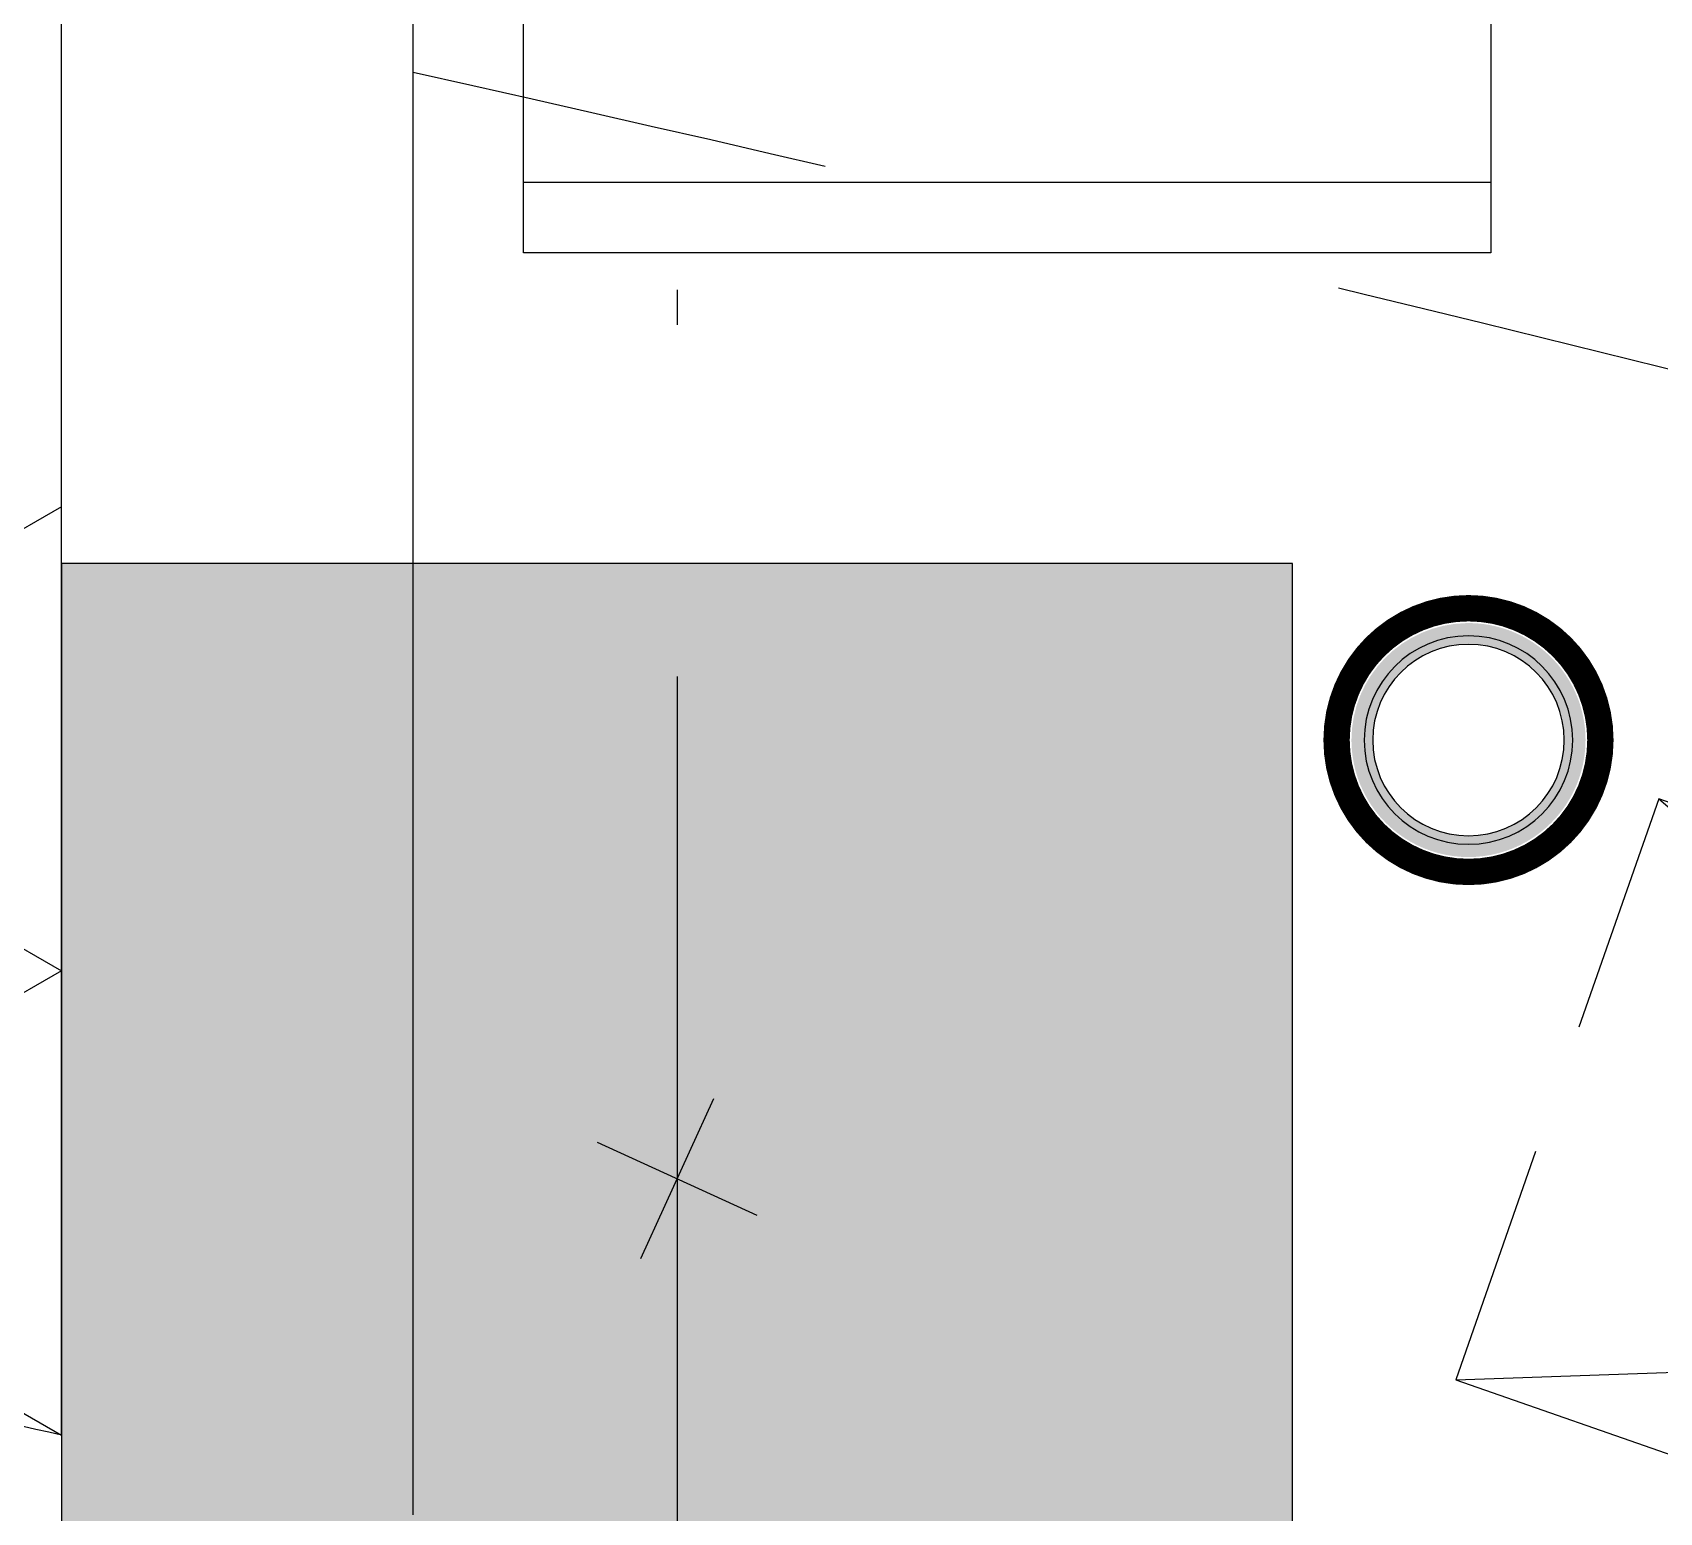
# Model space of a CAD drawing. Header units: inches. Extents: x 0 to 1813292486, y 0 to 3473589894.
# Drawn here: x 600514719 to 600515644, y 3473208836 to 3473209678 of the extents above; entities that cross this region are included whole.
import ezdxf
from ezdxf.enums import TextEntityAlignment as Align

# ---------------------------------------------------------------- set-up
doc = ezdxf.new("R2010")
doc.units = ezdxf.units.IN
doc.header["$LTSCALE"] = 1000
doc.header["$MEASUREMENT"] = 0
doc.linetypes.add('AX-MALL-GIRD-200$0$DOTE', pattern=[2.4200000000000004, 2, -0.2, 0.02, -0.2])
doc.linetypes.add('AX-MALL-WALL-P02-QT$0$DASH', pattern=[0.35, 0.25, -0.1])
for name, color, linetype in [('A-Anno-Note', 241, 'Continuous'), ('AX-MALL-DIM-P02$0$A-Detl-Thin', 131, 'Continuous'), ('AX-MALL-GIRD-200$0$A-Grid', 222, 'AX-MALL-GIRD-200$0$DOTE'), ('AX-MALL-P02-200$0$A-Anno-Note', 241, 'Continuous'), ('AX-MALL-WALL-P02$0$A-Anno-Note', 241, 'Continuous'), ('AX-MALL-WALL-P02-QT$0$A-Detl-Patt', 8, 'Continuous'), ('AX-MALL-WALL-P02-QT$0$A-Detl-Thin', 131, 'Continuous'), ('AX-MALL-WALL-P02-QT$0$A-Fixt', 81, 'Continuous'), ('AX-MALL-WALL-P02-QT$0$A-Wall', 2, 'Continuous'), ('AX-MALL-WALL-P02-QT$0$A-Wall-Patt', 13, 'Continuous'), ('AX-MALL-WALL-P02-QT$0$A-Wind', 4, 'Continuous'), ('AX-MALL-ZTKD-P02$0$A-Anno-Note', 241, 'Continuous'), ('PX-MALL-P02-LG$0$P-Airr-Pipe', 140, 'Continuous'), ('PX-MALL-P02-LG$0$P-Exsh', 31, 'Continuous'), ('PX-MALL-P02-LG$0$P-Pipe-Risr', 7, 'Continuous'), ('PX-MALL-P02-LG$0$P-Pipe-Risr-Arch', 6, 'Continuous'), ('PX-MALL-P02-LG$0$P-Pipe-Risr-W100', 6, 'Continuous'), ('PX-MALL-P02-LG$0$P-Pipe-Risr-W50', 6, 'Continuous'), ('SX-MALL-WALL-L-2F~3F$0$S-COLU', 30, 'Continuous'), ('SX-MALL-WALL-L-2F~3F$0$S-PATT-BMCO', 7, 'Continuous'), ('SX-MALL-WALL-L-2F~3F$0$单形心', 4, 'Continuous')]:
    doc.layers.add(name, color=color, linetype=linetype)
doc.styles.add('PX-MALL-P02-LG$0$jzfz', font='gbenor.shx', dxfattribs={"bigfont": 'gbcbig.shx'})
pattern_1 = [(45, (0, 359.0227), (-353.55353201463, 353.55353201463), [])]

# ---------------------------------------------------------------- blocks, each defined once
blk = doc.blocks.new('AX-MALL-GIRD-200')
at = {"layer": 'AX-MALL-GIRD-200$0$A-Grid'}
blk.add_line((600354402.324564, 3473180360.198888), (600315672.785615, 3473076396.471807), dxfattribs=at)
blk = doc.blocks.new('AX-MALL-WALL-P02-QT$0$JB-AC(O)-Hide')
for p, q in [((-225, 174.9999999999709), (-450, 174.9999999999709)), ((-450, 174.9999999999709), (-450, 37.4999999999709)), ((-450, 174.9999999999709), (-225, 87.4999999999709)), ((-450, -37.5000000000291), (-450, -175.0000000000291)), ((-450, -175.0000000000291), (-225, -87.5000000000291)), ((-450, -175.0000000000291), (-225, -175.0000000000291))]:
    blk.add_line(p, q)
blk = doc.blocks.new('AX-MALL-WALL-P02-QT$0$tj')
at = {"layer": 'AX-MALL-WALL-P02-QT$0$A-Detl-Patt'}
h = blk.add_hatch(dxfattribs=at)
h.set_pattern_fill('STEEL', color=256, scale=100.0000000000001, angle=50.43183869082386)
h.set_pattern_definition([(75.00000000004839, (-14278.19445574284, 156289.8254051208), (-153.3407249234246, 41.08752340989569), []), (75.00000000004839, (-14317.88195610046, 156358.5661673546), (-153.3407249234246, 41.08752340989569), [])])
edge = h.paths.add_edge_path()
edge.add_line((88101.273016572, 47666.64152574539), (87883.93542659283, 47459.84604215622))
edge.add_line((87883.93542659283, 47459.84604215622), (91571.54751467705, 43584.64122533798))
edge.add_arc((262949.389629302, 558937.705083496), 543101.4133620498, 251.6057364187558, 260.0288666978238)
edge.add_arc((172180.8466627672, -2862.146247219684), 27099.9982179492, 64.7128659603706, 96.9316049602786, ccw=False)
edge.add_arc((262948.9730309481, 558936.3205539446), 543099.9677998082, 261.6155114784545, 271.7251478115656)
edge.add_line((279298.9759148359, 16082.51663446426), (279298.9759315252, 16382.65274763107))
edge.add_arc((262948.9742454757, 558936.3204835369), 542799.9676941936, 261.62020364125146, 271.7261014454634, ccw=False)
edge.add_arc((172180.8456921196, -2862.14609140989), 27400.00151046549, 64.80631838577902, 96.83815911678944)
edge.add_arc((262949.394896181, 558937.7037490648), 542801.4137571028, 251.6136389015772, 260.02417327084333, ccw=False)
edge.add_line((91737.26096642017, 43845.69257831573), (88101.273016572, 47666.64152574539))
blk = doc.blocks.new('SX-MALL-WALL-L-2F~3F$0$BANWANG_XINGXIN')
at = {"color": 0}
for points in [[(0.7071067811865476, 0.7071067811865475), (-0.7071067811865477, -0.7071067811865475)], [(-0.7071067811865475, 0.7071067811865476), (0.7071067811865474, -0.7071067811865477)]]:
    blk.add_lwpolyline(points, dxfattribs=at)
blk = doc.blocks.new('SX-MALL-WALL-L-2F~3F')
at = {"layer": 'SX-MALL-WALL-L-2F~3F$0$S-PATT-BMCO'}
h = blk.add_hatch(color=256, dxfattribs=at)
h.dxf.hatch_style = 1
h.paths.add_polyline_path([(600320905.0591203, 3473091444.336055), (600321561.0208223, 3473091199.971074), (600321805.3858049, 3473091855.932776), (600321149.4241029, 3473092100.297758)])
at = {"layer": 'SX-MALL-WALL-L-2F~3F$0$S-COLU'}
blk.add_lwpolyline([(600320905.0591203, 3473091444.336055), (600321561.0208223, 3473091199.971074), (600321805.3858049, 3473091855.932776), (600321149.4241029, 3473092100.297758)], close=True, dxfattribs=at)
at = {"layer": 'SX-MALL-WALL-L-2F~3F$0$单形心', "xscale": 50, "yscale": 50, "zscale": 50}
blk.add_blockref('SX-MALL-WALL-L-2F~3F$0$BANWANG_XINGXIN', (600321355.2224627, 3473091650.134416), dxfattribs=at)
blk = doc.blocks.new('SX-MALL-WALL-2F~3F')
blk.add_blockref('SX-MALL-WALL-L-2F~3F', (0, 0))
blk = doc.blocks.new('AX-MALL-WALL-P02-QT$0$JB-AC(i)-Li')
for p, q in [((-275, 0), (275, 0)), ((-275, 0), (275, 0)), ((-275, -300), (-275, 0)), ((275, 0), (275, -300)), ((-275, -40), (275, -40)), ((275, -260), (-275, -260)), ((275, -300), (-275, -300))]:
    blk.add_line(p, q)
blk = doc.blocks.new('AX-MALL-WALL-P02-QT')
at = {"layer": 'AX-MALL-WALL-P02-QT$0$A-Wall-Patt'}
h = blk.add_hatch(dxfattribs=at)
h.set_pattern_fill('普通砖', color=256, scale=200, style=0)
h.set_pattern_definition(pattern_1)
h.paths.add_polyline_path([(600321031.9625825, 3473091519.725088), (600321147.9440298, 3473091523.411043), (600322154.57266, 3473094225.556925), (600322029.6275738, 3473094272.102636), (600321932.2457476, 3473094201.666677), (600320976.3641537, 3473091635.743719)])
h = blk.add_hatch(dxfattribs=at)
h.set_pattern_fill('普通砖', color=256, scale=200, style=0)
h.set_pattern_definition(pattern_1)
h.paths.add_polyline_path([(600321031.9625825, 3473091519.725088), (600320976.3641537, 3473091635.743719, 0.003864482893015121), (600320576.4807866, 3473091891.267486), (600320470.0959117, 3473091721.909113, -0.004884551203208427), (600320971.5795639, 3473091400.020501)])
at = {"layer": 'AX-MALL-WALL-P02-QT$0$A-Detl-Thin', "linetype": 'AX-MALL-WALL-P02-QT$0$DASH', "ltscale": 3}
for points in [[(600321505.8799223, 3473092484.237134, -0.03501180593842317), (600325047.1537461, 3473089815.85148, -0.03501180593842317)], [(600321434.3393747, 3473092292.197038, -0.03525468805865967), (600324972.5438626, 3473089615.572281)]]:
    blk.add_lwpolyline(points, format="xyb", dxfattribs=at)
at = {"layer": 'AX-MALL-WALL-P02-QT$0$A-Wall'}
for p, q in [((600321147.9440298, 3473091523.411043), (600322154.57266, 3473094225.556925)), ((600320976.3641537, 3473091635.743719), (600321932.2457476, 3473094201.666677))]:
    blk.add_line(p, q, dxfattribs=at)
blk.add_arc((600304246.4003109, 3473065894.753799), 30700.0041078806, 56.97876068527315, 57.86443051543823, dxfattribs=at)
at = {"layer": 'AX-MALL-WALL-P02-QT$0$A-Detl-Thin'}
blk.add_blockref('SX-MALL-WALL-2F~3F', (0, 0), dxfattribs=at)
at = {"layer": 'AX-MALL-WALL-P02-QT$0$A-Detl-Thin', "rotation": 339.5681613091762}
blk.add_blockref('AX-MALL-WALL-P02-QT$0$tj', (600144118.6961328, 3473128496.287411), dxfattribs=at)
at = {"layer": 'AX-MALL-WALL-P02-QT$0$A-Fixt'}
for name, p, rotation in [('AX-MALL-WALL-P02-QT$0$JB-AC(i)-Li', (600321819.7655984, 3473092359.34927), 339.5681613375581), ('AX-MALL-WALL-P02-QT$0$JB-AC(O)-Hide', (600322188.3414357, 3473091235.826796), 320.32912093519)]:
    blk.add_blockref(name, p, dxfattribs=dict(at, rotation=rotation))
at = {"layer": 'AX-MALL-WALL-P02-QT$0$A-Wind'}
blk.add_blockref('AX-MALL-GIRD-200', (0, 0), dxfattribs=at)
blk = doc.blocks.new('AX-MALL-WALL-P02')
at = {"layer": 'AX-MALL-WALL-P02$0$A-Anno-Note'}
blk.add_blockref('AX-MALL-WALL-P02-QT', (0, 0), dxfattribs=at)
blk = doc.blocks.new('PX-MALL-P02-LG$0$P-Risr')
at = {"layer": 'PX-MALL-P02-LG$0$P-Pipe-Risr-W50'}
h = blk.add_hatch(color=0, dxfattribs=at)
edge = h.paths.add_edge_path()
edge.add_ellipse((0, 0), major_axis=(47.05795628796547, 47.05795628796547), ratio=0.9999999999999695, start_angle=225.0000000000009, end_angle=405.0000000000009, ccw=False)
edge.add_ellipse((0, 0), major_axis=(47.05795628796764, 47.05795628796764), ratio=0.9999999999998785, start_angle=133.9675974886221, end_angle=225.0000000000035, ccw=False)
edge.add_line((-66.53919663240958, 1.199087783927098), (-54.4367953546693, 1.199087783927098))
edge.add_ellipse((0, 0), major_axis=(-38.50196423560672, 38.50196423560672), ratio=0.9999999999999859, start_angle=43.73814098242129, end_angle=134.9999999999996)
edge.add_ellipse((0, 0), major_axis=(38.50196423561096, 38.50196423561096), ratio=0.9999999999998216, start_angle=225.0000000000051, end_angle=405.0000000000051)
edge.add_ellipse((0, 0), major_axis=(38.50196423560679, 38.50196423560679), ratio=0.9999999999999831, start_angle=45.00000000000048, end_angle=133.7381409824204)
edge.add_line((-54.43679535467527, 1.199087783927098), (-66.53919663241555, 1.199087783927098))
edge.add_ellipse((0, 0), major_axis=(-47.05795628796762, 47.05795628796762), ratio=0.9999999999998742, start_angle=-45.00000000000358, end_angle=43.967597488629224, ccw=False)
at = {"layer": 'PX-MALL-P02-LG$0$P-Pipe-Risr-Arch', "ltscale": 0.7}
blk.add_circle((0, 0), 59.29000000000001, dxfattribs=at)
at = {"layer": 'PX-MALL-P02-LG$0$P-Pipe-Risr-W100', "color": 0, "const_width": 15}
blk.add_lwpolyline([(-75, 0, 1), (75, 0, 1)], format="xyb", close=True, dxfattribs=at)
at = {"layer": 'PX-MALL-P02-LG$0$P-Pipe-Risr-W50'}
blk.add_circle((0, 0), 54.45000000000001, dxfattribs=at)
at = {"layer": 'PX-MALL-P02-LG$0$P-Pipe-Risr', "style": 'PX-MALL-P02-LG$0$jzfz', "width": 0.6, "flags": 1}
for tag, p in [('SYS-MARK', (0.3310501334344735, -45.65933377496549)), ('RANGE', (0.3337570973526454, -45.67887874227017))]:
    blk.add_attdef(tag, text='', height=0.015625, dxfattribs=at).set_placement(p, align=Align.MIDDLE)
blk = doc.blocks.new('PX-MALL-P02-LG$0$MHQ')
at = {"layer": 'PX-MALL-P02-LG$0$P-Exsh', "ltscale": 0.7}
h = blk.add_hatch(dxfattribs=at)
h.set_pattern_fill('ANSI31', color=256, scale=25, style=0)
h.set_pattern_definition([(45, (-160019.2306599375, -42228.3236173685), (-28.0633003783411, 28.0633003783411), [])])
h.paths.add_polyline_path([(-75.0000000015425, 185.1731819980414), (75, 185.1731819980414), (75, 35.17318199802685), (-75.0000000015425, 35.17318199802685)])
for points in [[(0, 346.4101615137042), (-200, -1.455191522836685e-11), (200, -1.455191522836685e-11)], [(0, 346.4101615137042), (-200, -1.455191522836685e-11), (200, -1.455191522836685e-11)], [(0, 346.4101615137042), (-200, -1.455191522836685e-11), (200, -1.455191522836685e-11)], [(-75.0000000015425, 185.1731819980414), (75, 185.1731819980414), (75, 35.17318199802685), (-75.0000000015425, 35.17318199802685)]]:
    blk.add_lwpolyline(points, close=True, dxfattribs=at)
blk = doc.blocks.new('PX-MALL-P02-LG$0$A$C301F1425')
at = {"layer": 'PX-MALL-P02-LG$0$P-Exsh', "ltscale": 0.7}
for p in [(-200, 1.455191522836685e-11), (200, 1.455191522836685e-11)]:
    blk.add_blockref('PX-MALL-P02-LG$0$MHQ', p, dxfattribs=at)
blk = doc.blocks.new('PX-MALL-P02-LG')
at = {"xscale": 0.660000000149011, "yscale": 0.660000000149011, "zscale": 0.660000000149011, "rotation": 69.5681607532739}
blk.add_blockref('PX-MALL-P02-LG$0$A$C301F1425', (600321068.5246134, 3473091883.135022), dxfattribs=at)
at = {"layer": 'PX-MALL-P02-LG$0$P-Airr-Pipe', "xscale": -1, "rotation": 69.56816130750386}
blk.add_blockref('PX-MALL-P02-LG$0$P-Risr', (600321864.0218046, 3473091726.875531), dxfattribs=at)
blk = doc.blocks.new('AX-MALL-ZTKD-P02')
at = {"layer": 'AX-MALL-ZTKD-P02$0$A-Anno-Note'}
blk.add_blockref('AX-MALL-GIRD-200', (0, 0), dxfattribs=at)
blk = doc.blocks.new('AX-MALL-DIM-P02')
at = {"layer": 'AX-MALL-DIM-P02$0$A-Detl-Thin'}
blk.add_blockref('AX-MALL-ZTKD-P02', (-2.384185791015625e-06, 9.5367431640625e-07), dxfattribs=at)
blk = doc.blocks.new('AX-MALL-P02-200')
at = {"layer": 'AX-MALL-P02-200$0$A-Anno-Note'}
blk.add_blockref('AX-MALL-WALL-P02', (0, 0), dxfattribs=at)
for name in ['AX-MALL-DIM-P02', 'PX-MALL-P02-LG']:
    blk.add_blockref(name, (0, 0), dxfattribs=at)

msp = doc.modelspace()

# ---------------------------------------------------------------- block references
at = {"layer": 'A-Anno-Note', "rotation": 20.43183869077545}
msp.add_blockref('AX-MALL-P02-200', (1250392458.527329, 9048125.682563305), dxfattribs=at)

doc.saveas('drawing.dxf')
